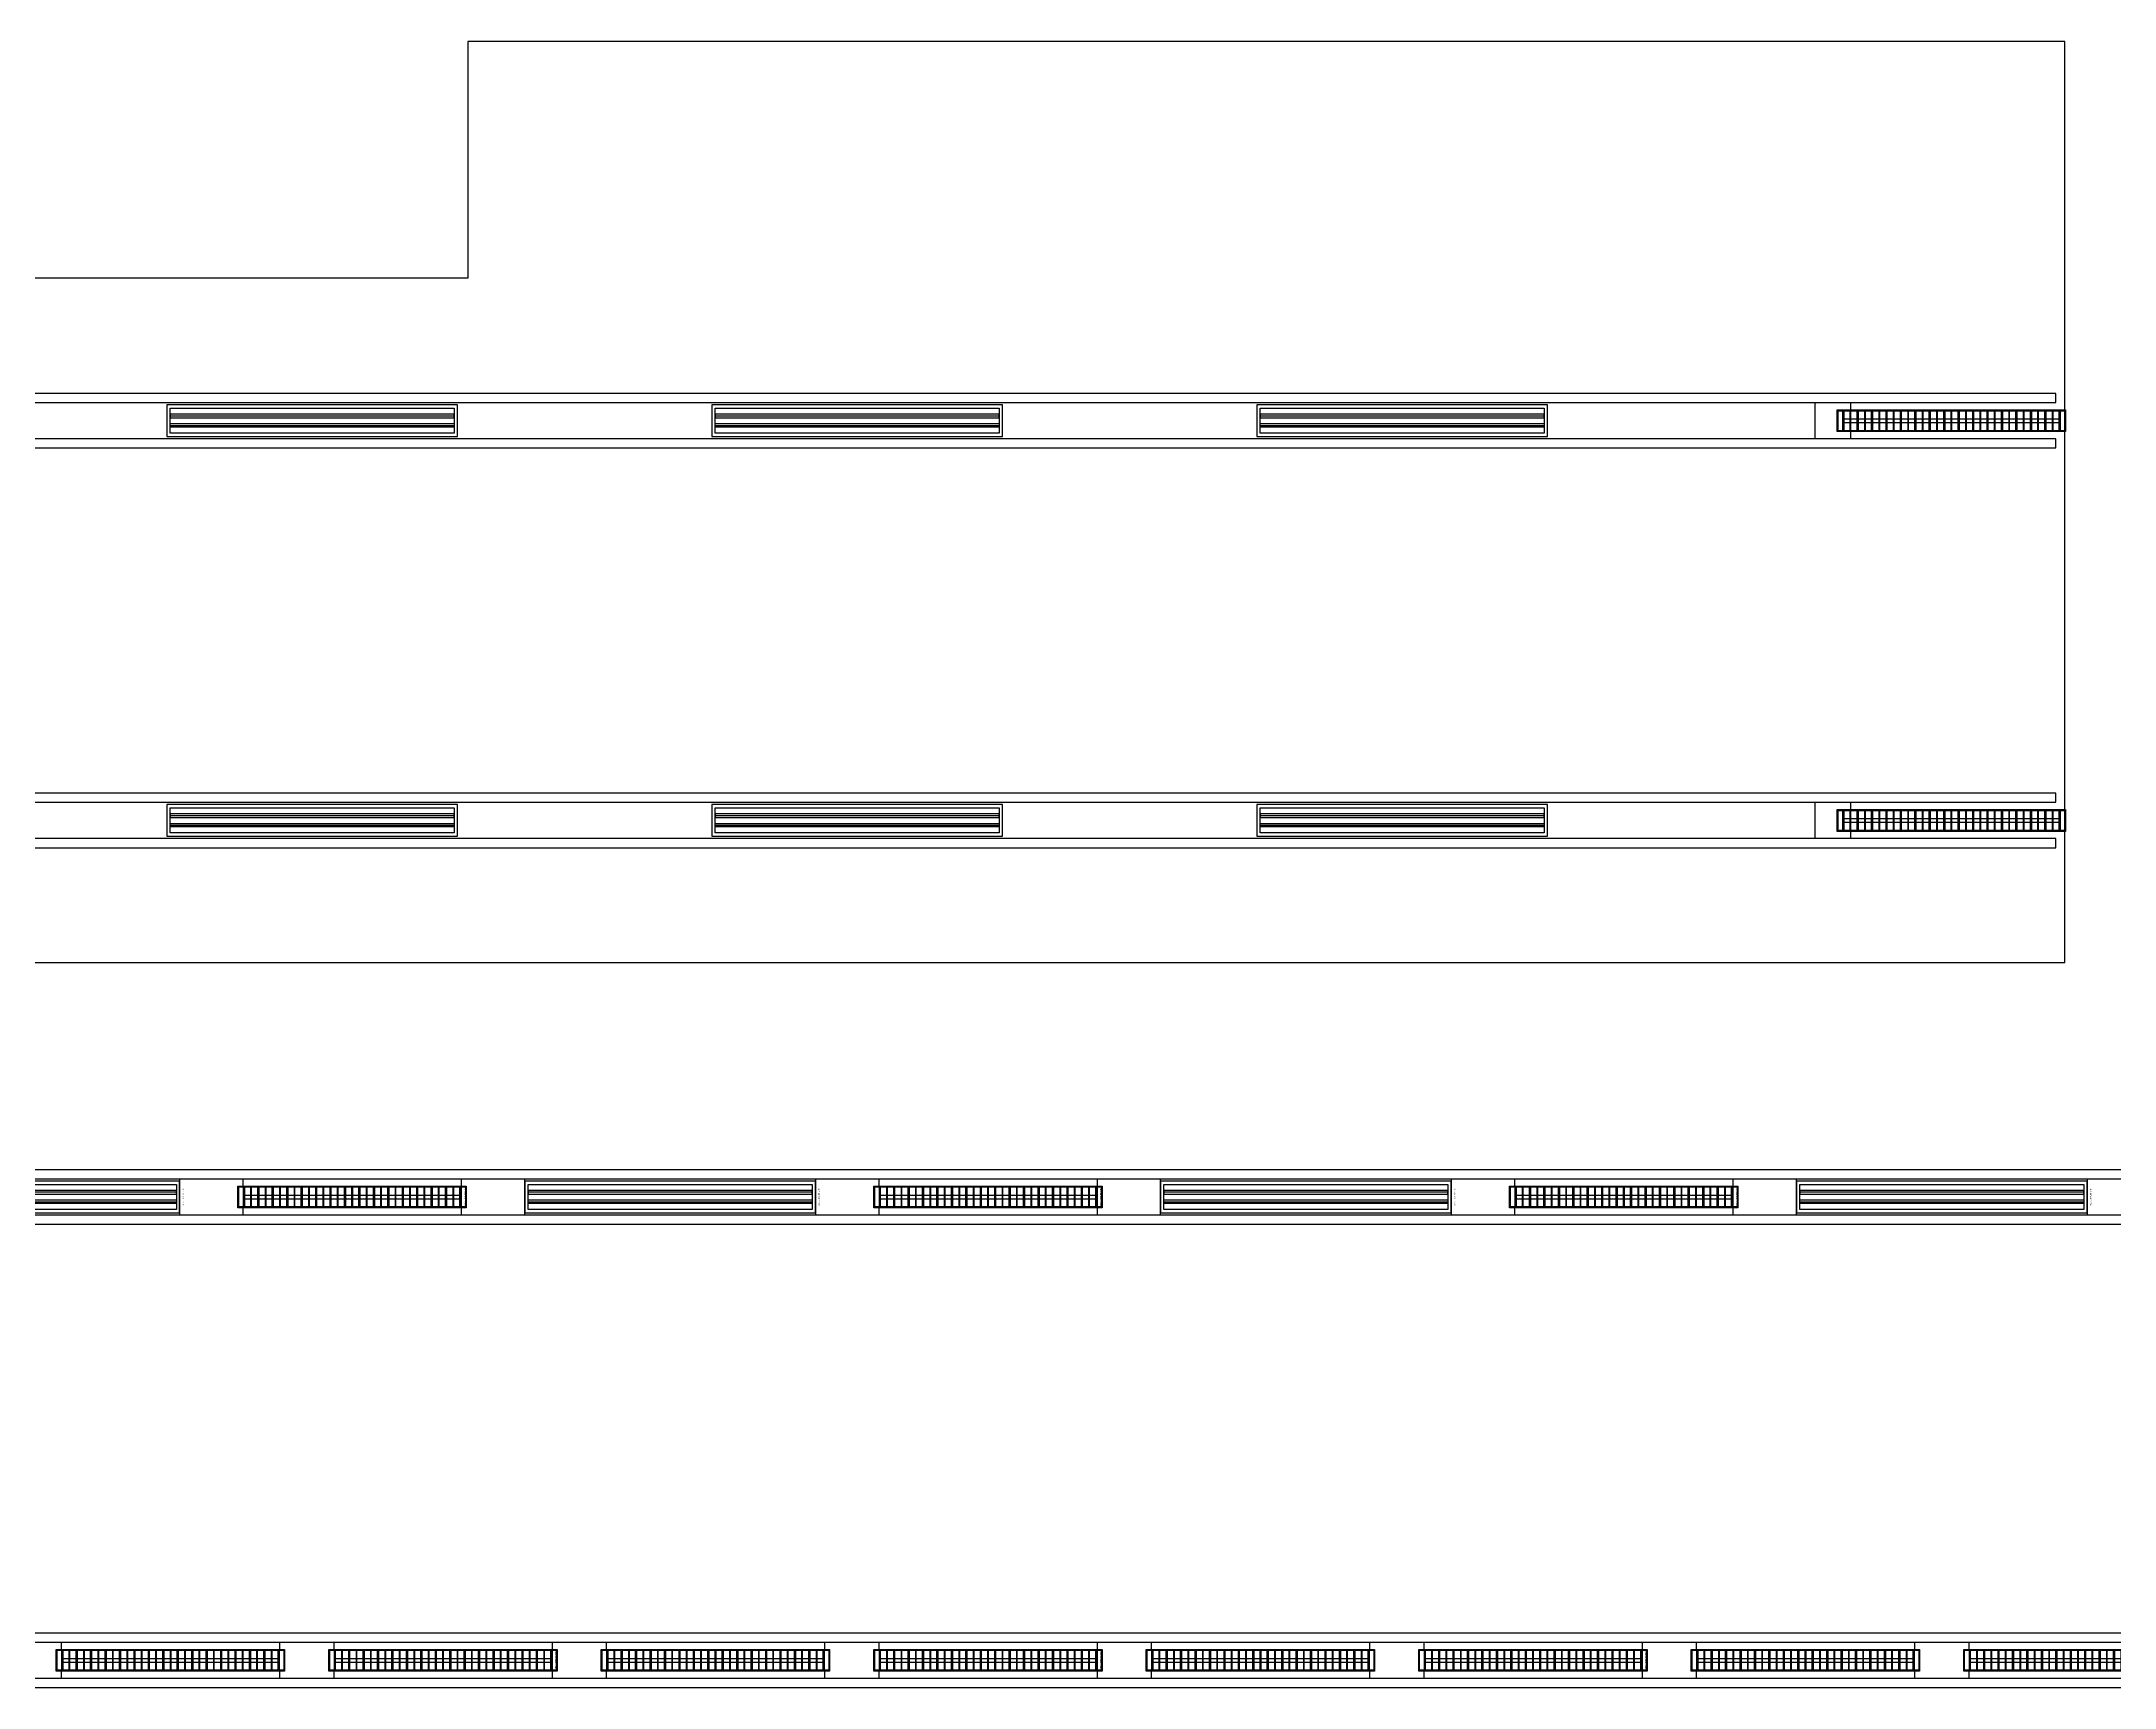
# Model space of a CAD drawing. Header units: millimetres. Extents: x -962357 to -591296, y -223672 to 59420.
# Drawn here: x -837041 to -825629, y -165868 to -156808 of the extents above; entities that cross this region are included whole.
import ezdxf
from ezdxf.enums import TextEntityAlignment as Align

# ---------------------------------------------------------------- set-up
doc = ezdxf.new("R2010")
doc.units = ezdxf.units.MM
for name, color, linetype in [('000 - WIPEOUT', 250, 'Continuous'), ('001 - ASCESSORIES', 251, 'Continuous'), ('A04_TUBE SERIES', 2, 'Continuous'), ('A11_ALU.SOLID SHEET', 2, 'Continuous')]:
    doc.layers.add(name, color=color, linetype=linetype)

# ---------------------------------------------------------------- blocks, each defined once
blk = doc.blocks.new('*U431')
at = {"layer": 'A11_ALU.SOLID SHEET', "color": 0}
blk.add_lwpolyline([(350, -98.8), (350, 98.8), (0, 98.8), (0, -98.8)], close=True, dxfattribs=at)
at = {"layer": 'Defpoints', "color": 250}
blk.add_point((0, 0), dxfattribs=at)
blk.add_text('AL.SHEET-HAT-TYPE-R', height=6, rotation=270, dxfattribs=at).set_placement((15, 0), align=Align.BOTTOM_CENTER)
blk = doc.blocks.new('*U340')
at = {"layer": '001 - ASCESSORIES', "color": 0, "linetype": 'ByBlock'}
blk.add_lwpolyline([(800, 87), (-800, 87), (-800, -87), (800, -87)], close=True, dxfattribs=at)
at = {"layer": '001 - ASCESSORIES', "linetype": 'ByBlock'}
for points in [[(-782, 69), (782, 69), (782, -69), (-782, -69)], [(782, 36), (-782, 36), (-782, 16), (782, 16)], [(-782, -16), (782, -16), (782, -36), (-782, -36)]]:
    blk.add_lwpolyline(points, close=True, dxfattribs=at)
for points in [[(782, 26), (-782, 26)], [(-782, -26), (782, -26)]]:
    blk.add_lwpolyline(points, dxfattribs=at)
blk = doc.blocks.new('*U338')
at = {"color": 1}
blk.add_wipeout([(628, -60), (-629, -60), (-629, 60), (628, 60)], dxfattribs=at).dxf.layer = '000 - WIPEOUT'
at = {"layer": '001 - ASCESSORIES', "color": 0}
blk.add_lwpolyline([(628, -60), (-629, -60), (-629, 60), (628, 60)], close=True, dxfattribs=at)
at = {"layer": '001 - ASCESSORIES'}
for points in [[(623, -55), (-624, -55), (-624, 55), (623, 55)], [(-593, -55), (-598, -55), (-598, 55), (-593, 55)], [(-559, -55), (-554, -55), (-554, 55), (-559, 55)], [(-514, -55), (-519, -55), (-519, 55), (-514, 55)], [(-479, -55), (-474, -55), (-474, 55), (-479, 55)], [(-435, -55), (-440, -55), (-440, 55), (-435, 55)], [(-400, -55), (-395, -55), (-395, 55), (-400, 55)], [(-355, -55), (-360, -55), (-360, 55), (-355, 55)], [(-320, -55), (-315, -55), (-315, 55), (-320, 55)], [(-276, -55), (-281, -55), (-281, 55), (-276, 55)], [(-241, -55), (-236, -55), (-236, 55), (-241, 55)], [(-196, -55), (-201, -55), (-201, 55), (-196, 55)], [(-161, -55), (-156, -55), (-156, 55), (-161, 55)], [(-117, -55), (-122, -55), (-122, 55), (-117, 55)], [(-82, -55), (-77, -55), (-77, 55), (-82, 55)], [(-37, -55), (-42, -55), (-42, 55), (-37, 55)], [(-3, -55), (3, -55), (3, 55), (-3, 55)], [(42, -55), (37, -55), (37, 55), (42, 55)], [(77, -55), (82, -55), (82, 55), (77, 55)], [(122, -55), (117, -55), (117, 55), (122, 55)], [(156, -55), (161, -55), (161, 55), (156, 55)], [(201, -55), (196, -55), (196, 55), (201, 55)], [(236, -55), (241, -55), (241, 55), (236, 55)], [(281, -55), (276, -55), (276, 55), (281, 55)], [(315, -55), (320, -55), (320, 55), (315, 55)], [(360, -55), (355, -55), (355, 55), (360, 55)], [(395, -55), (400, -55), (400, 55), (395, 55)], [(440, -55), (435, -55), (435, 55), (440, 55)], [(474, -55), (479, -55), (479, 55), (474, 55)], [(519, -55), (514, -55), (514, 55), (519, 55)], [(554, -55), (559, -55), (559, 55), (554, 55)], [(598, -55), (593, -55), (593, 55), (598, 55)]]:
    blk.add_lwpolyline(points, close=True, dxfattribs=at)
for points in [[(-593, 10), (-559, 10)], [(-554, 10), (-519, 10)], [(-514, 10), (-479, 10)], [(-474, 10), (-440, 10)], [(-435, 10), (-400, 10)], [(-395, 10), (-360, 10)], [(-355, 10), (-320, 10)], [(-315, 10), (-281, 10)], [(-276, 10), (-241, 10)], [(-236, 10), (-201, 10)], [(-196, 10), (-161, 10)], [(-156, 10), (-122, 10)], [(-117, 10), (-82, 10)], [(-77, 10), (-42, 10)], [(-37, 10), (-3, 10)], [(3, 10), (37, 10)], [(42, 10), (77, 10)], [(82, 10), (117, 10)], [(122, 10), (156, 10)], [(161, 10), (196, 10)], [(201, 10), (236, 10)], [(241, 10), (276, 10)], [(281, 10), (315, 10)], [(320, 10), (355, 10)], [(360, 10), (395, 10)], [(400, 10), (435, 10)], [(440, 10), (474, 10)], [(479, 10), (514, 10)], [(519, 10), (554, 10)], [(559, 10), (593, 10)], [(-593, -10), (-559, -10)], [(-554, -10), (-519, -10)], [(-514, -10), (-479, -10)], [(-474, -10), (-440, -10)], [(-435, -10), (-400, -10)], [(-395, -10), (-360, -10)], [(-355, -10), (-320, -10)], [(-315, -10), (-281, -10)], [(-276, -10), (-241, -10)], [(-236, -10), (-201, -10)], [(-196, -10), (-161, -10)], [(-156, -10), (-122, -10)], [(-117, -10), (-82, -10)], [(-77, -10), (-42, -10)], [(-37, -10), (-3, -10)], [(3, -10), (37, -10)], [(42, -10), (77, -10)], [(82, -10), (117, -10)], [(122, -10), (156, -10)], [(161, -10), (196, -10)], [(201, -10), (236, -10)], [(241, -10), (276, -10)], [(281, -10), (315, -10)], [(320, -10), (355, -10)], [(360, -10), (395, -10)], [(400, -10), (435, -10)], [(440, -10), (474, -10)], [(479, -10), (514, -10)], [(519, -10), (554, -10)], [(559, -10), (593, -10)]]:
    blk.add_lwpolyline(points, dxfattribs=at)
blk = doc.blocks.new('*U434')
at = {"layer": 'A11_ALU.SOLID SHEET', "color": 0}
blk.add_lwpolyline([(300, -98.8), (300, 98.8), (0, 98.8), (0, -98.8)], close=True, dxfattribs=at)
at = {"layer": 'Defpoints', "color": 250}
blk.add_point((0, 0), dxfattribs=at)
blk.add_text('AL.SHEET-HAT-TYPE-R', height=6, rotation=270, dxfattribs=at).set_placement((15, 0), align=Align.BOTTOM_CENTER)
blk = doc.blocks.new('*U445')
blk.add_wipeout([(-25, 0), (25, 0), (25, 67331), (-25, 67331)]).dxf.layer = '000 - WIPEOUT'
at = {"layer": 'A04_TUBE SERIES', "color": 0}
blk.add_lwpolyline([(-25, 0), (25, 0), (25, 67331), (-25, 67331)], close=True, dxfattribs=at)
blk.add_attdef('EXTR.OVL-LENGTH_', (-25, -59), '', height=5)
blk = doc.blocks.new('*U427')
at = {"layer": 'A11_ALU.SOLID SHEET', "color": 0}
blk.add_lwpolyline([(275, -99), (275, 99), (0, 99), (0, -99)], close=True, dxfattribs=at)
at = {"layer": 'Defpoints', "color": 250}
blk.add_point((0, 0), dxfattribs=at)
blk.add_text('AL.SHEET-HAT-TYPE-R', height=6, rotation=270, dxfattribs=at).set_placement((15, 0), align=Align.BOTTOM_CENTER)
blk = doc.blocks.new('*U451')
blk.add_wipeout([(-25, 0), (25, 0), (25, 16252), (-25, 16252)]).dxf.layer = '000 - WIPEOUT'
at = {"layer": 'A04_TUBE SERIES', "color": 0}
blk.add_lwpolyline([(-25, 0), (25, 0), (25, 16252), (-25, 16252)], close=True, dxfattribs=at)
blk.add_attdef('EXTR.OVL-LENGTH_', (-25, -59), '', height=5)

msp = doc.modelspace()

# ---------------------------------------------------------------- linework, layer by layer
msp.add_lwpolyline([(-834694.2, -156808.1), (-834694.2, -158111.2), (-842404.9, -158111.2), (-842404.9, -161878.1), (-825902.6, -161878.1), (-825902.6, -156808.1)], close=True)

# ---------------------------------------------------------------- block references
for name, p in [('*U340', (-835550.8, -158895.6)), ('*U340', (-832550.8, -158895.6)), ('*U340', (-829550.8, -158895.6)), ('*U340', (-835550.8, -161095.6)), ('*U340', (-832550.8, -161095.6)), ('*U340', (-829550.8, -161095.6)), ('*U431', (-836280, -163168.1)), ('*U431', (-832780, -163168.1)), ('*U431', (-829280, -163168.1)), ('*U431', (-825780, -163168.1)), ('*U431', (-825780, -163168.1)), ('*U340', (-837080, -163168.1)), ('*U340', (-837080, -163168.1)), ('*U340', (-833580, -163168.1)), ('*U340', (-833580, -163168.1)), ('*U340', (-830080, -163168.1)), ('*U340', (-830080, -163168.1)), ('*U340', (-826580, -163168.1)), ('*U340', (-826580, -163168.1)), ('*U434', (-837230, -165718.1)), ('*U434', (-835730, -165718.1)), ('*U434', (-832730, -165718.1)), ('*U434', (-829730, -165718.1)), ('*U434', (-826730, -165718.1))]:
    msp.add_blockref(name, p)
at = {"rotation": 270}
for p in [(-827179.6, -158758.1), (-827179.6, -160958.1)]:
    msp.add_blockref('*U427', p, dxfattribs=at)

# ---------------------------------------------------------------- next in the draw order: block references
for p in [(-826526.6, -158895.6), (-826526.6, -161095.6), (-835330, -163168.1), (-831830, -163168.1), (-828330, -163168.1), (-836330, -165718.1), (-834830, -165718.1), (-831830, -165718.1), (-828830, -165718.1), (-825830, -165718.1)]:
    msp.add_blockref('*U338', p)

# ---------------------------------------------------------------- next in the draw order: block references
for p in [(-842204.6, -158770.6), (-842204.6, -159020.6), (-842204.6, -160970.6), (-842204.6, -161220.6)]:
    msp.add_blockref('*U451', p, dxfattribs=at)
for name, p in [('*U431', (-836280, -163168.1)), ('*U431', (-834730, -163168.1)), ('*U431', (-832780, -163168.1)), ('*U431', (-831230, -163168.1)), ('*U431', (-829280, -163168.1)), ('*U431', (-827730, -163168.1)), ('*U434', (-834230, -165718.1)), ('*U434', (-831230, -165718.1)), ('*U434', (-828230, -165718.1))]:
    msp.add_blockref(name, p)

# ---------------------------------------------------------------- next in the draw order: block references
for p in [(-835330, -163168.1), (-831830, -163168.1), (-828330, -163168.1), (-833330, -165718.1), (-830330, -165718.1), (-827330, -165718.1)]:
    msp.add_blockref('*U338', p)

# ---------------------------------------------------------------- next in the draw order: block references
for p in [(-834730, -163168.1), (-831230, -163168.1), (-827730, -163168.1)]:
    msp.add_blockref('*U431', p)
at = {"layer": 'A04_TUBE SERIES', "color": 0, "rotation": 90}
for p in [(-784705, -165593.1), (-784705, -165843.1)]:
    msp.add_blockref('*U445', p, dxfattribs=at)

# ---------------------------------------------------------------- next in the draw order: block references
for p in [(-784705, -163043.1), (-784705, -163293.1)]:
    msp.add_blockref('*U445', p, dxfattribs=at)

doc.saveas('drawing.dxf')
